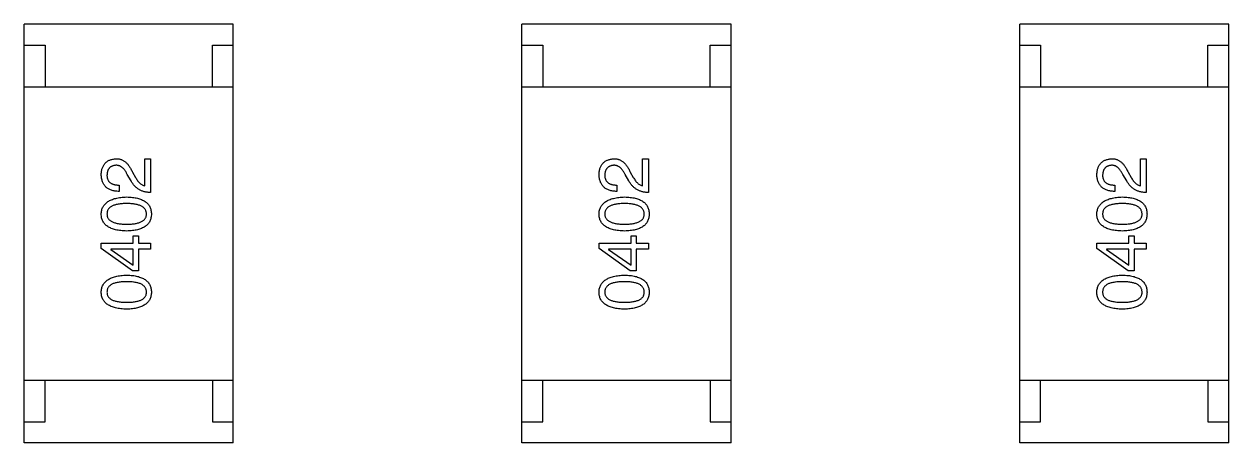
# Model space of a CAD drawing. Header units: millimetres. Extents: x 573 to 698, y 194 to 280.
# Drawn here: x 636.511 to 639.391, y 249.956 to 250.956 of the extents above; entities that cross this region are included whole.
import ezdxf

# ---------------------------------------------------------------- set-up
doc = ezdxf.new("R2010")
doc.units = ezdxf.units.MM
doc.header["$LTSCALE"] = 30.734
doc.layers.get('0').update_dxf_attribs({"linetype": 'CONTINUOUS'})

msp = doc.modelspace()

# ---------------------------------------------------------------- linework, layer by layer
at = {"color": 7, "linetype": 'Continuous'}
for p, q in [((636.5109, 249.9558), (636.5109, 250.9558)), ((637.0109, 250.9558), (636.5109, 250.9558)), ((637.0109, 249.9558), (637.0109, 250.9558)), ((637.7008, 249.9558), (637.7008, 250.9558)), ((638.2008, 250.9558), (637.7008, 250.9558)), ((638.2008, 249.9558), (638.2008, 250.9558)), ((638.8907, 249.9558), (638.8907, 250.9558)), ((639.3907, 250.9558), (638.8907, 250.9558)), ((639.3907, 249.9558), (639.3907, 250.9558)), ((636.5109, 250.9058), (636.5609, 250.9058)), ((636.5609, 250.9058), (636.5609, 250.8058)), ((636.9609, 250.8058), (636.9609, 250.9058)), ((636.9609, 250.9058), (637.0109, 250.9058)), ((637.7008, 250.9058), (637.7508, 250.9058)), ((637.7508, 250.9058), (637.7508, 250.8058)), ((638.1508, 250.8058), (638.1508, 250.9058)), ((638.1508, 250.9058), (638.2008, 250.9058)), ((638.8907, 250.9058), (638.9407, 250.9058)), ((638.9407, 250.9058), (638.9407, 250.8058)), ((639.3407, 250.8058), (639.3407, 250.9058)), ((639.3407, 250.9058), (639.3907, 250.9058)), ((636.5109, 250.8058), (637.0109, 250.8058)), ((637.7008, 250.8058), (638.2008, 250.8058)), ((638.8907, 250.8058), (639.3907, 250.8058)), ((636.7995, 250.57), (636.7995, 250.6343)), ((636.7995, 250.6343), (636.8133, 250.6343)), ((636.8133, 250.6343), (636.8133, 250.5536)), ((637.9894, 250.57), (637.9894, 250.6343)), ((637.9894, 250.6343), (638.0032, 250.6343)), ((638.0032, 250.6343), (638.0032, 250.5536)), ((639.1793, 250.57), (639.1793, 250.6343)), ((639.1793, 250.6343), (639.1931, 250.6343)), ((639.1931, 250.6343), (639.1931, 250.5536)), ((636.77, 250.6022), (636.7772, 250.5897)), ((637.9599, 250.6022), (637.9671, 250.5897)), ((639.1498, 250.6022), (639.157, 250.5897)), ((636.7667, 250.5812), (636.7575, 250.5969)), ((637.9566, 250.5812), (637.9475, 250.5969)), ((639.1465, 250.5812), (639.1374, 250.5969)), ((636.7379, 250.5713), (636.7379, 250.5563)), ((637.9278, 250.5713), (637.9278, 250.5563)), ((639.1177, 250.5713), (639.1177, 250.5563)), ((636.6952, 250.4202), (636.6952, 250.4327)), ((636.6952, 250.4327), (636.772, 250.4327)), ((636.772, 250.4327), (636.772, 250.4504)), ((636.772, 250.4504), (636.7844, 250.4504)), ((636.7844, 250.4504), (636.7844, 250.4327)), ((636.7844, 250.4327), (636.8133, 250.4327)), ((636.8133, 250.4327), (636.8133, 250.4183)), ((637.8852, 250.4202), (637.8852, 250.4327)), ((637.8852, 250.4327), (637.9619, 250.4327)), ((637.9619, 250.4327), (637.9619, 250.4504)), ((637.9619, 250.4504), (637.9743, 250.4504)), ((637.9743, 250.4504), (637.9743, 250.4327)), ((637.9743, 250.4327), (638.0032, 250.4327)), ((638.0032, 250.4327), (638.0032, 250.4183)), ((639.0751, 250.4202), (639.0751, 250.4327)), ((639.0751, 250.4327), (639.1518, 250.4327)), ((639.1518, 250.4327), (639.1518, 250.4504)), ((639.1518, 250.4504), (639.1642, 250.4504)), ((639.1642, 250.4504), (639.1642, 250.4327)), ((639.1642, 250.4327), (639.1931, 250.4327)), ((639.1931, 250.4327), (639.1931, 250.4183)), ((636.77, 250.3665), (636.6952, 250.4202)), ((636.7182, 250.4183), (636.7182, 250.4176)), ((636.772, 250.4183), (636.7182, 250.4183)), ((636.7182, 250.4176), (636.772, 250.3802)), ((636.772, 250.3802), (636.772, 250.4183)), ((636.7844, 250.4183), (636.7844, 250.3665)), ((636.8133, 250.4183), (636.7844, 250.4183)), ((637.9599, 250.3665), (637.8852, 250.4202)), ((637.9081, 250.4183), (637.9081, 250.4176)), ((637.9619, 250.4183), (637.9081, 250.4183)), ((637.9081, 250.4176), (637.9619, 250.3802)), ((637.9619, 250.3802), (637.9619, 250.4183)), ((637.9743, 250.4183), (637.9743, 250.3665)), ((638.0032, 250.4183), (637.9743, 250.4183)), ((639.1498, 250.3665), (639.0751, 250.4202)), ((639.098, 250.4183), (639.098, 250.4176)), ((639.1518, 250.4183), (639.098, 250.4183)), ((639.098, 250.4176), (639.1518, 250.3802)), ((639.1518, 250.3802), (639.1518, 250.4183)), ((639.1642, 250.4183), (639.1642, 250.3665)), ((639.1931, 250.4183), (639.1642, 250.4183)), ((636.7844, 250.3665), (636.77, 250.3665)), ((637.9743, 250.3665), (637.9599, 250.3665)), ((639.1642, 250.3665), (639.1498, 250.3665)), ((636.5109, 250.1058), (637.0109, 250.1058)), ((636.5609, 250.0058), (636.5609, 250.1058)), ((636.9609, 250.1058), (636.9609, 250.0058)), ((637.7008, 250.1058), (638.2008, 250.1058)), ((637.7508, 250.0058), (637.7508, 250.1058)), ((638.1508, 250.1058), (638.1508, 250.0058)), ((638.8907, 250.1058), (639.3907, 250.1058)), ((638.9407, 250.0058), (638.9407, 250.1058)), ((639.3407, 250.1058), (639.3407, 250.0058)), ((636.5109, 250.0058), (636.5609, 250.0058)), ((636.9609, 250.0058), (637.0109, 250.0058)), ((637.7008, 250.0058), (637.7508, 250.0058)), ((638.1508, 250.0058), (638.2008, 250.0058)), ((638.8907, 250.0058), (638.9407, 250.0058)), ((639.3407, 250.0058), (639.3907, 250.0058)), ((637.0109, 249.9558), (636.5109, 249.9558)), ((638.2008, 249.9558), (637.7008, 249.9558)), ((639.3907, 249.9558), (638.8907, 249.9558))]:
    msp.add_line(p, q, dxfattribs=at)
for points, knots in [([(636.6952, 250.5969), (636.6953, 250.5983), (636.6955, 250.6011), (636.6961, 250.6052), (636.697, 250.609), (636.6981, 250.6125), (636.6995, 250.6158), (636.7011, 250.6188), (636.7029, 250.6215), (636.705, 250.624), (636.7074, 250.6262), (636.71, 250.6282), (636.7128, 250.6299), (636.7159, 250.6313), (636.7193, 250.6324), (636.7228, 250.6333), (636.7267, 250.634), (636.7293, 250.6342), (636.7307, 250.6343)], [0, 0, 0, 0, 0.074847, 0.14558, 0.212628, 0.276599, 0.337792, 0.396608, 0.453638, 0.509854, 0.565589, 0.621545, 0.678777, 0.737222, 0.798388, 0.862259, 0.929312, 1, 1, 1, 1]), ([(636.7307, 250.6343), (636.7317, 250.6343), (636.7336, 250.6344), (636.7366, 250.6341), (636.7394, 250.6336), (636.7422, 250.6328), (636.7449, 250.6317), (636.7476, 250.6304), (636.7502, 250.6288), (636.7527, 250.6269), (636.7551, 250.6248), (636.7575, 250.6224), (636.7597, 250.6196), (636.762, 250.6167), (636.7641, 250.6134), (636.7661, 250.6099), (636.7682, 250.6062), (636.7694, 250.6035), (636.77, 250.6022)], [0, 0, 0, 0, 0.055083, 0.109453, 0.162685, 0.21614, 0.26961, 0.324284, 0.380202, 0.437433, 0.497084, 0.559152, 0.624288, 0.692446, 0.763862, 0.838743, 0.917269, 1, 1, 1, 1]), ([(637.8852, 250.5969), (637.8853, 250.5983), (637.8855, 250.6011), (637.8861, 250.6052), (637.8869, 250.609), (637.888, 250.6125), (637.8894, 250.6158), (637.891, 250.6188), (637.8929, 250.6215), (637.8949, 250.624), (637.8973, 250.6262), (637.8999, 250.6282), (637.9027, 250.6299), (637.9058, 250.6313), (637.9092, 250.6324), (637.9127, 250.6333), (637.9166, 250.634), (637.9192, 250.6342), (637.9206, 250.6343)], [0, 0, 0, 0, 0.074847, 0.14558, 0.212628, 0.276599, 0.337792, 0.396608, 0.453638, 0.509854, 0.565589, 0.621545, 0.678777, 0.737222, 0.798388, 0.862259, 0.929312, 1, 1, 1, 1]), ([(637.9206, 250.6343), (637.9216, 250.6343), (637.9235, 250.6344), (637.9265, 250.6341), (637.9293, 250.6336), (637.9321, 250.6328), (637.9349, 250.6317), (637.9375, 250.6304), (637.9401, 250.6288), (637.9426, 250.6269), (637.945, 250.6248), (637.9474, 250.6224), (637.9497, 250.6196), (637.9519, 250.6167), (637.954, 250.6134), (637.9561, 250.6099), (637.9581, 250.6062), (637.9593, 250.6035), (637.9599, 250.6022)], [0, 0, 0, 0, 0.055083, 0.109453, 0.162685, 0.21614, 0.26961, 0.324284, 0.380202, 0.437433, 0.497084, 0.559152, 0.624288, 0.692446, 0.763862, 0.838743, 0.917269, 1, 1, 1, 1]), ([(639.0751, 250.5969), (639.0752, 250.5983), (639.0754, 250.6011), (639.076, 250.6052), (639.0769, 250.609), (639.0779, 250.6125), (639.0793, 250.6158), (639.0809, 250.6188), (639.0828, 250.6215), (639.0849, 250.624), (639.0872, 250.6262), (639.0898, 250.6282), (639.0926, 250.6299), (639.0957, 250.6313), (639.0991, 250.6324), (639.1027, 250.6333), (639.1065, 250.634), (639.1091, 250.6342), (639.1105, 250.6343)], [0, 0, 0, 0, 0.074847, 0.14558, 0.212628, 0.276599, 0.337792, 0.396608, 0.453638, 0.509854, 0.565589, 0.621545, 0.678777, 0.737222, 0.798388, 0.862259, 0.929312, 1, 1, 1, 1]), ([(639.1105, 250.6343), (639.1115, 250.6343), (639.1135, 250.6344), (639.1164, 250.6341), (639.1193, 250.6336), (639.1221, 250.6328), (639.1248, 250.6317), (639.1274, 250.6304), (639.13, 250.6288), (639.1325, 250.6269), (639.1349, 250.6248), (639.1373, 250.6224), (639.1396, 250.6196), (639.1418, 250.6167), (639.1439, 250.6134), (639.146, 250.6099), (639.148, 250.6062), (639.1492, 250.6035), (639.1498, 250.6022)], [0, 0, 0, 0, 0.055083, 0.109453, 0.162685, 0.21614, 0.26961, 0.324284, 0.380202, 0.437433, 0.497084, 0.559152, 0.624288, 0.692446, 0.763862, 0.838743, 0.917269, 1, 1, 1, 1]), ([(636.73, 250.6186), (636.7292, 250.6185), (636.7276, 250.6183), (636.7253, 250.6179), (636.7231, 250.6173), (636.7211, 250.6166), (636.7192, 250.6157), (636.7175, 250.6147), (636.716, 250.6134), (636.7145, 250.612), (636.7133, 250.6104), (636.7122, 250.6087), (636.7113, 250.6068), (636.7105, 250.6048), (636.7099, 250.6025), (636.7094, 250.6002), (636.7092, 250.5976), (636.7091, 250.5958), (636.709, 250.5949)], [0, 0, 0, 0, 0.069456, 0.136175, 0.198596, 0.258993, 0.316838, 0.37342, 0.428889, 0.48454, 0.540119, 0.597644, 0.65702, 0.718534, 0.783117, 0.851564, 0.923888, 1, 1, 1, 1]), ([(636.7575, 250.5969), (636.7571, 250.5978), (636.7561, 250.5997), (636.7546, 250.6022), (636.753, 250.6046), (636.7514, 250.6069), (636.7498, 250.6089), (636.7482, 250.6107), (636.7465, 250.6124), (636.7448, 250.6138), (636.7431, 250.6151), (636.7413, 250.6161), (636.7395, 250.617), (636.7376, 250.6177), (636.7358, 250.6182), (636.7339, 250.6185), (636.7319, 250.6187), (636.7306, 250.6186), (636.73, 250.6186)], [0, 0, 0, 0, 0.084365, 0.165386, 0.24176, 0.314729, 0.38433, 0.449952, 0.513164, 0.5734, 0.630824, 0.68644, 0.740136, 0.792605, 0.844515, 0.896112, 0.947763, 1, 1, 1, 1]), ([(637.9199, 250.6186), (637.9191, 250.6185), (637.9175, 250.6183), (637.9152, 250.6179), (637.913, 250.6173), (637.911, 250.6166), (637.9091, 250.6157), (637.9074, 250.6147), (637.9059, 250.6134), (637.9045, 250.612), (637.9032, 250.6104), (637.9021, 250.6087), (637.9012, 250.6068), (637.9004, 250.6048), (637.8998, 250.6025), (637.8993, 250.6002), (637.8991, 250.5976), (637.899, 250.5958), (637.8989, 250.5949)], [0, 0, 0, 0, 0.069456, 0.136175, 0.198596, 0.258993, 0.316838, 0.37342, 0.428889, 0.48454, 0.540119, 0.597644, 0.65702, 0.718534, 0.783117, 0.851564, 0.923888, 1, 1, 1, 1]), ([(637.9475, 250.5969), (637.947, 250.5978), (637.946, 250.5997), (637.9445, 250.6022), (637.9429, 250.6046), (637.9414, 250.6069), (637.9397, 250.6089), (637.9381, 250.6107), (637.9364, 250.6124), (637.9347, 250.6138), (637.933, 250.6151), (637.9312, 250.6161), (637.9294, 250.617), (637.9276, 250.6177), (637.9257, 250.6182), (637.9238, 250.6185), (637.9218, 250.6187), (637.9206, 250.6186), (637.9199, 250.6186)], [0, 0, 0, 0, 0.084365, 0.165386, 0.24176, 0.314729, 0.38433, 0.449952, 0.513164, 0.5734, 0.630824, 0.68644, 0.740136, 0.792605, 0.844515, 0.896112, 0.947763, 1, 1, 1, 1]), ([(639.1098, 250.6186), (639.109, 250.6185), (639.1074, 250.6183), (639.1051, 250.6179), (639.1029, 250.6173), (639.1009, 250.6166), (639.099, 250.6157), (639.0973, 250.6147), (639.0958, 250.6134), (639.0944, 250.612), (639.0932, 250.6104), (639.092, 250.6087), (639.0911, 250.6068), (639.0903, 250.6048), (639.0898, 250.6025), (639.0892, 250.6002), (639.089, 250.5976), (639.0889, 250.5958), (639.0888, 250.5949)], [0, 0, 0, 0, 0.069456, 0.136175, 0.198596, 0.258993, 0.316838, 0.37342, 0.428889, 0.48454, 0.540119, 0.597644, 0.65702, 0.718534, 0.783117, 0.851564, 0.923888, 1, 1, 1, 1]), ([(639.1374, 250.5969), (639.1369, 250.5978), (639.1359, 250.5997), (639.1344, 250.6022), (639.1328, 250.6046), (639.1313, 250.6069), (639.1296, 250.6089), (639.128, 250.6107), (639.1263, 250.6124), (639.1246, 250.6138), (639.1229, 250.6151), (639.1211, 250.6161), (639.1193, 250.617), (639.1175, 250.6177), (639.1156, 250.6182), (639.1137, 250.6185), (639.1118, 250.6187), (639.1105, 250.6186), (639.1098, 250.6186)], [0, 0, 0, 0, 0.084365, 0.165386, 0.24176, 0.314729, 0.38433, 0.449952, 0.513164, 0.5734, 0.630824, 0.68644, 0.740136, 0.792605, 0.844515, 0.896112, 0.947763, 1, 1, 1, 1]), ([(636.7379, 250.5563), (636.7362, 250.5563), (636.733, 250.5564), (636.7282, 250.557), (636.7238, 250.5578), (636.7198, 250.559), (636.716, 250.5604), (636.7125, 250.5622), (636.7094, 250.5643), (636.7065, 250.5667), (636.704, 250.5694), (636.7018, 250.5724), (636.6999, 250.5758), (636.6983, 250.5794), (636.6971, 250.5833), (636.6961, 250.5876), (636.6955, 250.5922), (636.6953, 250.5953), (636.6952, 250.5969)], [0, 0, 0, 0, 0.074935, 0.145873, 0.212498, 0.27598, 0.33603, 0.394042, 0.450372, 0.505546, 0.560812, 0.616481, 0.673265, 0.732328, 0.7938, 0.858943, 0.92718, 1, 1, 1, 1]), ([(636.709, 250.5949), (636.709, 250.594), (636.7091, 250.5922), (636.7094, 250.5896), (636.71, 250.5871), (636.7108, 250.5849), (636.7118, 250.5828), (636.713, 250.5808), (636.7145, 250.5791), (636.7162, 250.5775), (636.7181, 250.5761), (636.7203, 250.5749), (636.7227, 250.5739), (636.7253, 250.573), (636.7281, 250.5723), (636.7312, 250.5718), (636.7344, 250.5715), (636.7367, 250.5714), (636.7379, 250.5713)], [0, 0, 0, 0, 0.065945, 0.127767, 0.186553, 0.242898, 0.297728, 0.351599, 0.404854, 0.459191, 0.515338, 0.573322, 0.634405, 0.698538, 0.767039, 0.84022, 0.917406, 1, 1, 1, 1]), ([(636.8133, 250.5536), (636.812, 250.5537), (636.8094, 250.5538), (636.8056, 250.5542), (636.8019, 250.5548), (636.7983, 250.5556), (636.7949, 250.5565), (636.7917, 250.5578), (636.7885, 250.5592), (636.7856, 250.5608), (636.7827, 250.5626), (636.78, 250.5647), (636.7774, 250.5669), (636.775, 250.5694), (636.7727, 250.572), (636.7706, 250.5749), (636.7685, 250.5779), (636.7673, 250.5801), (636.7667, 250.5812)], [0, 0, 0, 0, 0.069512, 0.136307, 0.201431, 0.265186, 0.327322, 0.388242, 0.448098, 0.507757, 0.566952, 0.626243, 0.686026, 0.745963, 0.807549, 0.869906, 0.934172, 1, 1, 1, 1]), ([(636.7772, 250.5897), (636.778, 250.5883), (636.7796, 250.5856), (636.7822, 250.5819), (636.7848, 250.5787), (636.7876, 250.5759), (636.7904, 250.5737), (636.7934, 250.572), (636.7964, 250.5707), (636.7985, 250.5702), (636.7995, 250.57)], [0, 0, 0, 0, 0.158292, 0.304606, 0.440272, 0.565336, 0.681745, 0.791834, 0.896966, 1, 1, 1, 1]), ([(637.9278, 250.5563), (637.9261, 250.5563), (637.9229, 250.5564), (637.9182, 250.557), (637.9137, 250.5578), (637.9097, 250.559), (637.9059, 250.5604), (637.9024, 250.5622), (637.8993, 250.5643), (637.8964, 250.5667), (637.8939, 250.5694), (637.8917, 250.5724), (637.8898, 250.5758), (637.8882, 250.5794), (637.887, 250.5833), (637.886, 250.5876), (637.8854, 250.5922), (637.8852, 250.5953), (637.8852, 250.5969)], [0, 0, 0, 0, 0.074935, 0.145873, 0.212498, 0.27598, 0.33603, 0.394042, 0.450372, 0.505546, 0.560812, 0.616481, 0.673265, 0.732328, 0.7938, 0.858943, 0.92718, 1, 1, 1, 1]), ([(637.8989, 250.5949), (637.899, 250.594), (637.899, 250.5922), (637.8993, 250.5896), (637.8999, 250.5871), (637.9007, 250.5849), (637.9017, 250.5828), (637.9029, 250.5808), (637.9044, 250.5791), (637.9061, 250.5775), (637.9081, 250.5761), (637.9102, 250.5749), (637.9126, 250.5739), (637.9152, 250.573), (637.918, 250.5723), (637.9211, 250.5718), (637.9244, 250.5715), (637.9266, 250.5714), (637.9278, 250.5713)], [0, 0, 0, 0, 0.065945, 0.127767, 0.186553, 0.242898, 0.297728, 0.351599, 0.404854, 0.459191, 0.515338, 0.573322, 0.634405, 0.698538, 0.767039, 0.84022, 0.917406, 1, 1, 1, 1]), ([(638.0032, 250.5536), (638.0019, 250.5537), (637.9993, 250.5538), (637.9955, 250.5542), (637.9918, 250.5548), (637.9883, 250.5556), (637.9848, 250.5565), (637.9816, 250.5578), (637.9784, 250.5592), (637.9755, 250.5608), (637.9726, 250.5626), (637.9699, 250.5647), (637.9673, 250.5669), (637.9649, 250.5694), (637.9626, 250.572), (637.9605, 250.5749), (637.9584, 250.5779), (637.9572, 250.5801), (637.9566, 250.5812)], [0, 0, 0, 0, 0.069512, 0.136307, 0.201431, 0.265186, 0.327322, 0.388242, 0.448098, 0.507757, 0.566952, 0.626243, 0.686026, 0.745963, 0.807549, 0.869906, 0.934172, 1, 1, 1, 1]), ([(637.9671, 250.5897), (637.9679, 250.5883), (637.9695, 250.5856), (637.9721, 250.5819), (637.9747, 250.5787), (637.9775, 250.5759), (637.9803, 250.5737), (637.9833, 250.572), (637.9863, 250.5707), (637.9884, 250.5702), (637.9894, 250.57)], [0, 0, 0, 0, 0.158292, 0.304606, 0.440272, 0.565336, 0.681745, 0.791834, 0.896966, 1, 1, 1, 1]), ([(639.1177, 250.5563), (639.116, 250.5563), (639.1128, 250.5564), (639.1081, 250.557), (639.1037, 250.5578), (639.0996, 250.559), (639.0958, 250.5604), (639.0923, 250.5622), (639.0892, 250.5643), (639.0863, 250.5667), (639.0838, 250.5694), (639.0816, 250.5724), (639.0797, 250.5758), (639.0781, 250.5794), (639.0769, 250.5833), (639.0759, 250.5876), (639.0753, 250.5922), (639.0751, 250.5953), (639.0751, 250.5969)], [0, 0, 0, 0, 0.074935, 0.145873, 0.212498, 0.27598, 0.33603, 0.394042, 0.450372, 0.505546, 0.560812, 0.616481, 0.673265, 0.732328, 0.7938, 0.858943, 0.92718, 1, 1, 1, 1]), ([(639.0888, 250.5949), (639.0889, 250.594), (639.0889, 250.5922), (639.0893, 250.5896), (639.0898, 250.5871), (639.0906, 250.5849), (639.0916, 250.5828), (639.0928, 250.5808), (639.0943, 250.5791), (639.096, 250.5775), (639.098, 250.5761), (639.1001, 250.5749), (639.1025, 250.5739), (639.1051, 250.573), (639.1079, 250.5723), (639.111, 250.5718), (639.1143, 250.5715), (639.1165, 250.5714), (639.1177, 250.5713)], [0, 0, 0, 0, 0.065945, 0.127767, 0.186553, 0.242898, 0.297728, 0.351599, 0.404854, 0.459191, 0.515338, 0.573322, 0.634405, 0.698538, 0.767039, 0.84022, 0.917406, 1, 1, 1, 1]), ([(639.1931, 250.5536), (639.1918, 250.5537), (639.1892, 250.5538), (639.1854, 250.5542), (639.1817, 250.5548), (639.1782, 250.5556), (639.1747, 250.5565), (639.1715, 250.5578), (639.1684, 250.5592), (639.1654, 250.5608), (639.1625, 250.5626), (639.1598, 250.5647), (639.1572, 250.5669), (639.1548, 250.5694), (639.1525, 250.572), (639.1504, 250.5749), (639.1484, 250.5779), (639.1472, 250.5801), (639.1465, 250.5812)], [0, 0, 0, 0, 0.069512, 0.136307, 0.201431, 0.265186, 0.327322, 0.388242, 0.448098, 0.507757, 0.566952, 0.626243, 0.686026, 0.745963, 0.807549, 0.869906, 0.934172, 1, 1, 1, 1]), ([(639.157, 250.5897), (639.1578, 250.5883), (639.1594, 250.5856), (639.162, 250.5819), (639.1647, 250.5787), (639.1674, 250.5759), (639.1702, 250.5737), (639.1732, 250.572), (639.1762, 250.5707), (639.1783, 250.5702), (639.1793, 250.57)], [0, 0, 0, 0, 0.158292, 0.304606, 0.440272, 0.565336, 0.681745, 0.791834, 0.896966, 1, 1, 1, 1]), ([(636.6952, 250.5023), (636.6953, 250.5039), (636.6955, 250.507), (636.6964, 250.5114), (636.6977, 250.5156), (636.6995, 250.5194), (636.7017, 250.523), (636.7044, 250.5263), (636.7076, 250.5293), (636.7112, 250.532), (636.7152, 250.5344), (636.7197, 250.5365), (636.7247, 250.5383), (636.7301, 250.5398), (636.736, 250.541), (636.7423, 250.542), (636.7491, 250.5427), (636.7538, 250.5429), (636.7562, 250.543)], [0, 0, 0, 0, 0.057415, 0.112361, 0.16496, 0.216437, 0.267441, 0.318839, 0.371478, 0.426325, 0.483626, 0.544235, 0.608673, 0.677374, 0.750405, 0.828394, 0.911525, 1, 1, 1, 1]), ([(636.7562, 250.5273), (636.7543, 250.5272), (636.7506, 250.5272), (636.7453, 250.5269), (636.7403, 250.5264), (636.7357, 250.5258), (636.7314, 250.5249), (636.7275, 250.5238), (636.724, 250.5226), (636.7209, 250.5211), (636.7181, 250.5194), (636.7156, 250.5176), (636.7136, 250.5155), (636.7119, 250.5133), (636.7106, 250.5108), (636.7097, 250.5082), (636.7091, 250.5053), (636.7091, 250.5033), (636.709, 250.5023)], [0, 0, 0, 0, 0.095719, 0.185854, 0.269738, 0.347952, 0.420315, 0.487894, 0.550245, 0.608186, 0.662454, 0.713283, 0.761375, 0.808209, 0.854301, 0.901312, 0.949396, 1, 1, 1, 1]), ([(636.7562, 250.543), (636.7586, 250.5429), (636.7632, 250.5428), (636.7698, 250.5421), (636.776, 250.5413), (636.7817, 250.54), (636.787, 250.5386), (636.7918, 250.5368), (636.7962, 250.5347), (636.8002, 250.5323), (636.8037, 250.5296), (636.8067, 250.5266), (636.8093, 250.5233), (636.8114, 250.5197), (636.8131, 250.5157), (636.8143, 250.5115), (636.815, 250.507), (636.8152, 250.5039), (636.8152, 250.5023)], [0, 0, 0, 0, 0.08769, 0.170218, 0.24749, 0.319818, 0.387758, 0.451391, 0.511445, 0.568185, 0.622681, 0.67526, 0.726746, 0.778428, 0.830764, 0.884397, 0.940866, 1, 1, 1, 1]), ([(636.8034, 250.5023), (636.8034, 250.5033), (636.8033, 250.5053), (636.8026, 250.5082), (636.8016, 250.5108), (636.8003, 250.5133), (636.7986, 250.5156), (636.7965, 250.5176), (636.7941, 250.5195), (636.7913, 250.5211), (636.7881, 250.5226), (636.7846, 250.5238), (636.7808, 250.5249), (636.7765, 250.5258), (636.772, 250.5264), (636.767, 250.5269), (636.7618, 250.5272), (636.7581, 250.5272), (636.7562, 250.5273)], [0, 0, 0, 0, 0.050879, 0.099377, 0.146973, 0.193618, 0.240619, 0.289461, 0.34047, 0.395283, 0.453059, 0.515633, 0.582666, 0.655287, 0.732971, 0.815933, 0.905166, 1, 1, 1, 1]), ([(637.8852, 250.5023), (637.8853, 250.5039), (637.8854, 250.507), (637.8863, 250.5114), (637.8876, 250.5156), (637.8894, 250.5194), (637.8916, 250.523), (637.8943, 250.5263), (637.8975, 250.5293), (637.9011, 250.532), (637.9051, 250.5344), (637.9097, 250.5365), (637.9146, 250.5383), (637.9201, 250.5398), (637.9259, 250.541), (637.9323, 250.542), (637.939, 250.5427), (637.9437, 250.5429), (637.9461, 250.543)], [0, 0, 0, 0, 0.057415, 0.112361, 0.16496, 0.216437, 0.267441, 0.318839, 0.371478, 0.426325, 0.483626, 0.544235, 0.608673, 0.677374, 0.750405, 0.828394, 0.911525, 1, 1, 1, 1]), ([(637.9461, 250.5273), (637.9442, 250.5272), (637.9405, 250.5272), (637.9352, 250.5269), (637.9302, 250.5264), (637.9256, 250.5258), (637.9213, 250.5249), (637.9174, 250.5238), (637.9139, 250.5226), (637.9108, 250.5211), (637.908, 250.5194), (637.9056, 250.5176), (637.9035, 250.5155), (637.9018, 250.5133), (637.9005, 250.5108), (637.8996, 250.5082), (637.899, 250.5053), (637.899, 250.5033), (637.8989, 250.5023)], [0, 0, 0, 0, 0.095719, 0.185854, 0.269738, 0.347952, 0.420315, 0.487894, 0.550245, 0.608186, 0.662454, 0.713283, 0.761375, 0.808209, 0.854301, 0.901312, 0.949396, 1, 1, 1, 1]), ([(637.9461, 250.543), (637.9485, 250.5429), (637.9531, 250.5428), (637.9597, 250.5421), (637.9659, 250.5413), (637.9716, 250.54), (637.9769, 250.5386), (637.9817, 250.5368), (637.9861, 250.5347), (637.9901, 250.5323), (637.9936, 250.5296), (637.9966, 250.5266), (637.9992, 250.5233), (638.0013, 250.5197), (638.003, 250.5157), (638.0042, 250.5115), (638.0049, 250.507), (638.0051, 250.5039), (638.0052, 250.5023)], [0, 0, 0, 0, 0.08769, 0.170218, 0.24749, 0.319818, 0.387758, 0.451391, 0.511445, 0.568185, 0.622681, 0.67526, 0.726746, 0.778428, 0.830764, 0.884397, 0.940866, 1, 1, 1, 1]), ([(637.9934, 250.5023), (637.9933, 250.5033), (637.9932, 250.5053), (637.9926, 250.5082), (637.9916, 250.5108), (637.9902, 250.5133), (637.9885, 250.5156), (637.9864, 250.5176), (637.984, 250.5195), (637.9812, 250.5211), (637.978, 250.5226), (637.9745, 250.5238), (637.9707, 250.5249), (637.9664, 250.5258), (637.9619, 250.5264), (637.9569, 250.5269), (637.9517, 250.5272), (637.948, 250.5272), (637.9461, 250.5273)], [0, 0, 0, 0, 0.050879, 0.099377, 0.146973, 0.193618, 0.240619, 0.289461, 0.34047, 0.395283, 0.453059, 0.515633, 0.582666, 0.655287, 0.732971, 0.815933, 0.905166, 1, 1, 1, 1]), ([(639.0751, 250.5023), (639.0752, 250.5039), (639.0753, 250.507), (639.0762, 250.5114), (639.0775, 250.5156), (639.0793, 250.5194), (639.0815, 250.523), (639.0842, 250.5263), (639.0874, 250.5293), (639.091, 250.532), (639.095, 250.5344), (639.0996, 250.5365), (639.1045, 250.5383), (639.11, 250.5398), (639.1158, 250.541), (639.1222, 250.542), (639.129, 250.5427), (639.1336, 250.5429), (639.1361, 250.543)], [0, 0, 0, 0, 0.057415, 0.112361, 0.16496, 0.216437, 0.267441, 0.318839, 0.371478, 0.426325, 0.483626, 0.544235, 0.608673, 0.677374, 0.750405, 0.828394, 0.911525, 1, 1, 1, 1]), ([(639.1361, 250.5273), (639.1341, 250.5272), (639.1305, 250.5272), (639.1251, 250.5269), (639.1201, 250.5264), (639.1155, 250.5258), (639.1112, 250.5249), (639.1074, 250.5238), (639.1038, 250.5226), (639.1007, 250.5211), (639.0979, 250.5194), (639.0955, 250.5176), (639.0934, 250.5155), (639.0917, 250.5133), (639.0904, 250.5108), (639.0895, 250.5082), (639.089, 250.5053), (639.0889, 250.5033), (639.0888, 250.5023)], [0, 0, 0, 0, 0.095719, 0.185854, 0.269738, 0.347952, 0.420315, 0.487894, 0.550245, 0.608186, 0.662454, 0.713283, 0.761375, 0.808209, 0.854301, 0.901312, 0.949396, 1, 1, 1, 1]), ([(639.1361, 250.543), (639.1384, 250.5429), (639.143, 250.5428), (639.1496, 250.5421), (639.1558, 250.5413), (639.1615, 250.54), (639.1668, 250.5386), (639.1716, 250.5368), (639.176, 250.5347), (639.18, 250.5323), (639.1835, 250.5296), (639.1865, 250.5266), (639.1891, 250.5233), (639.1912, 250.5197), (639.1929, 250.5157), (639.1941, 250.5115), (639.1949, 250.507), (639.195, 250.5039), (639.1951, 250.5023)], [0, 0, 0, 0, 0.08769, 0.170218, 0.24749, 0.319818, 0.387758, 0.451391, 0.511445, 0.568185, 0.622681, 0.67526, 0.726746, 0.778428, 0.830764, 0.884397, 0.940866, 1, 1, 1, 1]), ([(639.1833, 250.5023), (639.1832, 250.5033), (639.1831, 250.5053), (639.1825, 250.5082), (639.1815, 250.5108), (639.1801, 250.5133), (639.1784, 250.5156), (639.1763, 250.5176), (639.1739, 250.5195), (639.1711, 250.5211), (639.1679, 250.5226), (639.1644, 250.5238), (639.1606, 250.5249), (639.1564, 250.5258), (639.1518, 250.5264), (639.1469, 250.5269), (639.1416, 250.5272), (639.1379, 250.5272), (639.1361, 250.5273)], [0, 0, 0, 0, 0.050879, 0.099377, 0.146973, 0.193618, 0.240619, 0.289461, 0.34047, 0.395283, 0.453059, 0.515633, 0.582666, 0.655287, 0.732971, 0.815933, 0.905166, 1, 1, 1, 1]), ([(636.7562, 250.4617), (636.7538, 250.4618), (636.7491, 250.4619), (636.7422, 250.4625), (636.7358, 250.4634), (636.7299, 250.4646), (636.7244, 250.4661), (636.7195, 250.4679), (636.7149, 250.47), (636.7108, 250.4724), (636.7072, 250.4751), (636.7041, 250.4781), (636.7014, 250.4814), (636.6992, 250.485), (636.6975, 250.4889), (636.6962, 250.4931), (636.6955, 250.4976), (636.6953, 250.5008), (636.6952, 250.5023)], [0, 0, 0, 0, 0.088823, 0.172287, 0.250296, 0.323438, 0.392244, 0.456221, 0.516635, 0.573871, 0.628, 0.680335, 0.731489, 0.782557, 0.834044, 0.886738, 0.942089, 1, 1, 1, 1]), ([(636.709, 250.5023), (636.7091, 250.5014), (636.7091, 250.4994), (636.7097, 250.4967), (636.7106, 250.4941), (636.7119, 250.4917), (636.7136, 250.4895), (636.7156, 250.4875), (636.7181, 250.4857), (636.7209, 250.4841), (636.724, 250.4826), (636.7275, 250.4814), (636.7314, 250.4804), (636.7357, 250.4795), (636.7403, 250.4789), (636.7453, 250.4784), (636.7506, 250.4781), (636.7543, 250.4781), (636.7562, 250.4781)], [0, 0, 0, 0, 0.049764, 0.097007, 0.143217, 0.188577, 0.235116, 0.282997, 0.333719, 0.387776, 0.445989, 0.508679, 0.576563, 0.649481, 0.728235, 0.812722, 0.903548, 1, 1, 1, 1]), ([(636.7562, 250.4781), (636.7581, 250.4781), (636.7618, 250.4781), (636.7672, 250.4784), (636.7722, 250.4789), (636.7768, 250.4795), (636.781, 250.4804), (636.7849, 250.4814), (636.7884, 250.4826), (636.7916, 250.4841), (636.7944, 250.4857), (636.7968, 250.4875), (636.7989, 250.4895), (636.8005, 250.4917), (636.8019, 250.4941), (636.8028, 250.4967), (636.8033, 250.4994), (636.8034, 250.5014), (636.8034, 250.5023)], [0, 0, 0, 0, 0.096457, 0.187288, 0.27178, 0.350132, 0.423455, 0.491343, 0.554037, 0.612253, 0.666313, 0.717038, 0.764921, 0.811214, 0.856775, 0.902988, 0.950234, 1, 1, 1, 1]), ([(636.8152, 250.5023), (636.8152, 250.5008), (636.815, 250.4976), (636.8143, 250.4931), (636.8131, 250.4889), (636.8114, 250.485), (636.8093, 250.4814), (636.8067, 250.4781), (636.8037, 250.4751), (636.8001, 250.4724), (636.7962, 250.47), (636.7918, 250.4679), (636.787, 250.4661), (636.7817, 250.4646), (636.776, 250.4634), (636.7698, 250.4625), (636.7632, 250.4619), (636.7586, 250.4618), (636.7562, 250.4617)], [0, 0, 0, 0, 0.059135, 0.115606, 0.169241, 0.221578, 0.273261, 0.324749, 0.377329, 0.431642, 0.488541, 0.548597, 0.612232, 0.680174, 0.752504, 0.829777, 0.912307, 1, 1, 1, 1]), ([(637.9461, 250.4617), (637.9437, 250.4618), (637.939, 250.4619), (637.9321, 250.4625), (637.9257, 250.4634), (637.9198, 250.4646), (637.9144, 250.4661), (637.9094, 250.4679), (637.9048, 250.47), (637.9008, 250.4724), (637.8971, 250.4751), (637.894, 250.4781), (637.8913, 250.4814), (637.8891, 250.485), (637.8874, 250.4889), (637.8861, 250.4931), (637.8854, 250.4976), (637.8852, 250.5008), (637.8852, 250.5023)], [0, 0, 0, 0, 0.088823, 0.172287, 0.250296, 0.323438, 0.392244, 0.456221, 0.516635, 0.573871, 0.628, 0.680335, 0.731489, 0.782557, 0.834044, 0.886738, 0.942089, 1, 1, 1, 1]), ([(637.8989, 250.5023), (637.899, 250.5014), (637.899, 250.4994), (637.8996, 250.4967), (637.9005, 250.4941), (637.9018, 250.4917), (637.9035, 250.4895), (637.9056, 250.4875), (637.908, 250.4857), (637.9108, 250.4841), (637.9139, 250.4826), (637.9174, 250.4814), (637.9213, 250.4804), (637.9256, 250.4795), (637.9302, 250.4789), (637.9352, 250.4784), (637.9405, 250.4781), (637.9442, 250.4781), (637.9461, 250.4781)], [0, 0, 0, 0, 0.049764, 0.097007, 0.143217, 0.188577, 0.235116, 0.282997, 0.333719, 0.387776, 0.445989, 0.508679, 0.576563, 0.649481, 0.728235, 0.812722, 0.903548, 1, 1, 1, 1]), ([(637.9461, 250.4781), (637.948, 250.4781), (637.9517, 250.4781), (637.9571, 250.4784), (637.9621, 250.4789), (637.9667, 250.4795), (637.9709, 250.4804), (637.9748, 250.4814), (637.9784, 250.4826), (637.9815, 250.4841), (637.9843, 250.4857), (637.9867, 250.4875), (637.9888, 250.4895), (637.9904, 250.4917), (637.9918, 250.4941), (637.9927, 250.4967), (637.9932, 250.4994), (637.9933, 250.5014), (637.9934, 250.5023)], [0, 0, 0, 0, 0.096457, 0.187288, 0.27178, 0.350132, 0.423455, 0.491343, 0.554037, 0.612253, 0.666313, 0.717038, 0.764921, 0.811214, 0.856775, 0.902988, 0.950234, 1, 1, 1, 1]), ([(638.0052, 250.5023), (638.0051, 250.5008), (638.0049, 250.4976), (638.0042, 250.4931), (638.003, 250.4889), (638.0013, 250.485), (637.9992, 250.4814), (637.9966, 250.4781), (637.9936, 250.4751), (637.9901, 250.4724), (637.9861, 250.47), (637.9817, 250.4679), (637.9769, 250.4661), (637.9716, 250.4646), (637.9659, 250.4634), (637.9597, 250.4625), (637.9531, 250.4619), (637.9485, 250.4618), (637.9461, 250.4617)], [0, 0, 0, 0, 0.059135, 0.115606, 0.169241, 0.221578, 0.273261, 0.324749, 0.377329, 0.431642, 0.488541, 0.548597, 0.612232, 0.680174, 0.752504, 0.829777, 0.912307, 1, 1, 1, 1]), ([(639.1361, 250.4617), (639.1336, 250.4618), (639.1289, 250.4619), (639.122, 250.4625), (639.1156, 250.4634), (639.1097, 250.4646), (639.1043, 250.4661), (639.0993, 250.4679), (639.0947, 250.47), (639.0907, 250.4724), (639.087, 250.4751), (639.0839, 250.4781), (639.0812, 250.4814), (639.079, 250.485), (639.0773, 250.4889), (639.0761, 250.4931), (639.0753, 250.4976), (639.0751, 250.5008), (639.0751, 250.5023)], [0, 0, 0, 0, 0.088823, 0.172287, 0.250296, 0.323438, 0.392244, 0.456221, 0.516635, 0.573871, 0.628, 0.680335, 0.731489, 0.782557, 0.834044, 0.886738, 0.942089, 1, 1, 1, 1]), ([(639.0888, 250.5023), (639.0889, 250.5014), (639.089, 250.4994), (639.0895, 250.4967), (639.0904, 250.4941), (639.0917, 250.4917), (639.0934, 250.4895), (639.0955, 250.4875), (639.0979, 250.4857), (639.1007, 250.4841), (639.1038, 250.4826), (639.1074, 250.4814), (639.1112, 250.4804), (639.1155, 250.4795), (639.1201, 250.4789), (639.1251, 250.4784), (639.1305, 250.4781), (639.1341, 250.4781), (639.1361, 250.4781)], [0, 0, 0, 0, 0.049764, 0.097007, 0.143217, 0.188577, 0.235116, 0.282997, 0.333719, 0.387776, 0.445989, 0.508679, 0.576563, 0.649481, 0.728235, 0.812722, 0.903548, 1, 1, 1, 1]), ([(639.1361, 250.4781), (639.138, 250.4781), (639.1416, 250.4781), (639.147, 250.4784), (639.152, 250.4789), (639.1566, 250.4795), (639.1608, 250.4804), (639.1648, 250.4814), (639.1683, 250.4826), (639.1714, 250.4841), (639.1742, 250.4857), (639.1766, 250.4875), (639.1787, 250.4895), (639.1803, 250.4917), (639.1817, 250.4941), (639.1826, 250.4967), (639.1831, 250.4994), (639.1832, 250.5014), (639.1833, 250.5023)], [0, 0, 0, 0, 0.096457, 0.187288, 0.27178, 0.350132, 0.423455, 0.491343, 0.554037, 0.612253, 0.666313, 0.717038, 0.764921, 0.811214, 0.856775, 0.902988, 0.950234, 1, 1, 1, 1]), ([(639.1951, 250.5023), (639.195, 250.5008), (639.1949, 250.4976), (639.1941, 250.4931), (639.1929, 250.4889), (639.1912, 250.485), (639.1891, 250.4814), (639.1865, 250.4781), (639.1835, 250.4751), (639.18, 250.4724), (639.176, 250.47), (639.1716, 250.4679), (639.1668, 250.4661), (639.1615, 250.4646), (639.1558, 250.4634), (639.1496, 250.4625), (639.143, 250.4619), (639.1384, 250.4618), (639.1361, 250.4617)], [0, 0, 0, 0, 0.059135, 0.115606, 0.169241, 0.221578, 0.273261, 0.324749, 0.377329, 0.431642, 0.488541, 0.548597, 0.612232, 0.680174, 0.752504, 0.829777, 0.912307, 1, 1, 1, 1]), ([(636.6952, 250.3158), (636.6953, 250.3174), (636.6955, 250.3205), (636.6964, 250.3249), (636.6977, 250.329), (636.6995, 250.3329), (636.7017, 250.3365), (636.7044, 250.3398), (636.7076, 250.3427), (636.7112, 250.3454), (636.7152, 250.3478), (636.7197, 250.35), (636.7247, 250.3518), (636.7301, 250.3533), (636.736, 250.3545), (636.7423, 250.3555), (636.7491, 250.3562), (636.7538, 250.3564), (636.7562, 250.3565)], [0, 0, 0, 0, 0.057415, 0.112361, 0.16496, 0.216437, 0.267441, 0.318839, 0.371478, 0.426325, 0.483626, 0.544235, 0.608673, 0.677374, 0.750405, 0.828394, 0.911525, 1, 1, 1, 1]), ([(636.7562, 250.3565), (636.7586, 250.3564), (636.7632, 250.3562), (636.7698, 250.3556), (636.776, 250.3547), (636.7817, 250.3535), (636.787, 250.352), (636.7918, 250.3502), (636.7962, 250.3482), (636.8002, 250.3458), (636.8037, 250.3431), (636.8067, 250.3401), (636.8093, 250.3368), (636.8114, 250.3331), (636.8131, 250.3292), (636.8143, 250.325), (636.815, 250.3205), (636.8152, 250.3174), (636.8152, 250.3158)], [0, 0, 0, 0, 0.08769, 0.170218, 0.24749, 0.319818, 0.387758, 0.451391, 0.511445, 0.568185, 0.622681, 0.67526, 0.726746, 0.778428, 0.830764, 0.884397, 0.940866, 1, 1, 1, 1]), ([(637.8852, 250.3158), (637.8853, 250.3174), (637.8854, 250.3205), (637.8863, 250.3249), (637.8876, 250.329), (637.8894, 250.3329), (637.8916, 250.3365), (637.8943, 250.3398), (637.8975, 250.3427), (637.9011, 250.3454), (637.9051, 250.3478), (637.9097, 250.35), (637.9146, 250.3518), (637.9201, 250.3533), (637.9259, 250.3545), (637.9323, 250.3555), (637.939, 250.3562), (637.9437, 250.3564), (637.9461, 250.3565)], [0, 0, 0, 0, 0.057415, 0.112361, 0.16496, 0.216437, 0.267441, 0.318839, 0.371478, 0.426325, 0.483626, 0.544235, 0.608673, 0.677374, 0.750405, 0.828394, 0.911525, 1, 1, 1, 1]), ([(637.9461, 250.3565), (637.9485, 250.3564), (637.9531, 250.3562), (637.9597, 250.3556), (637.9659, 250.3547), (637.9716, 250.3535), (637.9769, 250.352), (637.9817, 250.3502), (637.9861, 250.3482), (637.9901, 250.3458), (637.9936, 250.3431), (637.9966, 250.3401), (637.9992, 250.3368), (638.0013, 250.3331), (638.003, 250.3292), (638.0042, 250.325), (638.0049, 250.3205), (638.0051, 250.3174), (638.0052, 250.3158)], [0, 0, 0, 0, 0.08769, 0.170218, 0.24749, 0.319818, 0.387758, 0.451391, 0.511445, 0.568185, 0.622681, 0.67526, 0.726746, 0.778428, 0.830764, 0.884397, 0.940866, 1, 1, 1, 1]), ([(639.0751, 250.3158), (639.0752, 250.3174), (639.0753, 250.3205), (639.0762, 250.3249), (639.0775, 250.329), (639.0793, 250.3329), (639.0815, 250.3365), (639.0842, 250.3398), (639.0874, 250.3427), (639.091, 250.3454), (639.095, 250.3478), (639.0996, 250.35), (639.1045, 250.3518), (639.11, 250.3533), (639.1158, 250.3545), (639.1222, 250.3555), (639.129, 250.3562), (639.1336, 250.3564), (639.1361, 250.3565)], [0, 0, 0, 0, 0.057415, 0.112361, 0.16496, 0.216437, 0.267441, 0.318839, 0.371478, 0.426325, 0.483626, 0.544235, 0.608673, 0.677374, 0.750405, 0.828394, 0.911525, 1, 1, 1, 1]), ([(639.1361, 250.3565), (639.1384, 250.3564), (639.143, 250.3562), (639.1496, 250.3556), (639.1558, 250.3547), (639.1615, 250.3535), (639.1668, 250.352), (639.1716, 250.3502), (639.176, 250.3482), (639.18, 250.3458), (639.1835, 250.3431), (639.1865, 250.3401), (639.1891, 250.3368), (639.1912, 250.3331), (639.1929, 250.3292), (639.1941, 250.325), (639.1949, 250.3205), (639.195, 250.3174), (639.1951, 250.3158)], [0, 0, 0, 0, 0.08769, 0.170218, 0.24749, 0.319818, 0.387758, 0.451391, 0.511445, 0.568185, 0.622681, 0.67526, 0.726746, 0.778428, 0.830764, 0.884397, 0.940866, 1, 1, 1, 1]), ([(636.7562, 250.2752), (636.7538, 250.2752), (636.7491, 250.2754), (636.7422, 250.276), (636.7358, 250.2769), (636.7299, 250.2781), (636.7244, 250.2796), (636.7195, 250.2814), (636.7149, 250.2835), (636.7108, 250.2859), (636.7072, 250.2886), (636.7041, 250.2916), (636.7014, 250.2949), (636.6992, 250.2985), (636.6975, 250.3024), (636.6962, 250.3066), (636.6955, 250.3111), (636.6953, 250.3142), (636.6952, 250.3158)], [0, 0, 0, 0, 0.088823, 0.172287, 0.250296, 0.323438, 0.392244, 0.456221, 0.516635, 0.573871, 0.628, 0.680335, 0.731489, 0.782557, 0.834044, 0.886738, 0.942089, 1, 1, 1, 1]), ([(636.7562, 250.3407), (636.7543, 250.3407), (636.7506, 250.3407), (636.7453, 250.3404), (636.7403, 250.3399), (636.7357, 250.3392), (636.7314, 250.3384), (636.7275, 250.3373), (636.724, 250.3361), (636.7209, 250.3346), (636.7181, 250.3329), (636.7156, 250.3311), (636.7136, 250.329), (636.7119, 250.3268), (636.7106, 250.3243), (636.7097, 250.3216), (636.7091, 250.3188), (636.7091, 250.3168), (636.709, 250.3158)], [0, 0, 0, 0, 0.095719, 0.185854, 0.269738, 0.347952, 0.420315, 0.487894, 0.550245, 0.608186, 0.662454, 0.713283, 0.761375, 0.808209, 0.854301, 0.901312, 0.949396, 1, 1, 1, 1]), ([(636.709, 250.3158), (636.7091, 250.3148), (636.7091, 250.3129), (636.7097, 250.3101), (636.7106, 250.3075), (636.7119, 250.3051), (636.7136, 250.303), (636.7156, 250.3009), (636.7181, 250.2991), (636.7209, 250.2975), (636.724, 250.2961), (636.7275, 250.2949), (636.7314, 250.2939), (636.7357, 250.293), (636.7403, 250.2924), (636.7453, 250.2919), (636.7506, 250.2916), (636.7543, 250.2916), (636.7562, 250.2916)], [0, 0, 0, 0, 0.049764, 0.097007, 0.143217, 0.188577, 0.235116, 0.282997, 0.333719, 0.387776, 0.445989, 0.508679, 0.576563, 0.649481, 0.728235, 0.812722, 0.903548, 1, 1, 1, 1]), ([(636.8034, 250.3158), (636.8034, 250.3168), (636.8033, 250.3188), (636.8026, 250.3217), (636.8016, 250.3243), (636.8003, 250.3268), (636.7986, 250.329), (636.7965, 250.3311), (636.7941, 250.3329), (636.7913, 250.3346), (636.7881, 250.3361), (636.7846, 250.3373), (636.7808, 250.3384), (636.7765, 250.3392), (636.772, 250.3399), (636.767, 250.3404), (636.7618, 250.3407), (636.7581, 250.3407), (636.7562, 250.3407)], [0, 0, 0, 0, 0.050879, 0.099377, 0.146973, 0.193618, 0.240619, 0.289461, 0.34047, 0.395283, 0.453059, 0.515633, 0.582666, 0.655287, 0.732971, 0.815933, 0.905166, 1, 1, 1, 1]), ([(636.7562, 250.2916), (636.7581, 250.2916), (636.7618, 250.2916), (636.7672, 250.2919), (636.7722, 250.2924), (636.7768, 250.293), (636.781, 250.2939), (636.7849, 250.2949), (636.7884, 250.2961), (636.7916, 250.2975), (636.7944, 250.2991), (636.7968, 250.3009), (636.7989, 250.303), (636.8005, 250.3052), (636.8019, 250.3075), (636.8028, 250.3101), (636.8033, 250.3129), (636.8034, 250.3148), (636.8034, 250.3158)], [0, 0, 0, 0, 0.096457, 0.187288, 0.27178, 0.350132, 0.423455, 0.491343, 0.554037, 0.612253, 0.666313, 0.717038, 0.764921, 0.811214, 0.856775, 0.902988, 0.950234, 1, 1, 1, 1]), ([(636.8152, 250.3158), (636.8152, 250.3142), (636.815, 250.3111), (636.8143, 250.3066), (636.8131, 250.3024), (636.8114, 250.2985), (636.8093, 250.2949), (636.8067, 250.2916), (636.8037, 250.2886), (636.8001, 250.2859), (636.7962, 250.2835), (636.7918, 250.2814), (636.787, 250.2796), (636.7817, 250.2781), (636.776, 250.2769), (636.7698, 250.276), (636.7632, 250.2754), (636.7586, 250.2752), (636.7562, 250.2752)], [0, 0, 0, 0, 0.059135, 0.115606, 0.169241, 0.221578, 0.273261, 0.324749, 0.377329, 0.431642, 0.488541, 0.548597, 0.612232, 0.680174, 0.752504, 0.829777, 0.912307, 1, 1, 1, 1]), ([(637.9461, 250.2752), (637.9437, 250.2752), (637.939, 250.2754), (637.9321, 250.276), (637.9257, 250.2769), (637.9198, 250.2781), (637.9144, 250.2796), (637.9094, 250.2814), (637.9048, 250.2835), (637.9008, 250.2859), (637.8971, 250.2886), (637.894, 250.2916), (637.8913, 250.2949), (637.8891, 250.2985), (637.8874, 250.3024), (637.8861, 250.3066), (637.8854, 250.3111), (637.8852, 250.3142), (637.8852, 250.3158)], [0, 0, 0, 0, 0.088823, 0.172287, 0.250296, 0.323438, 0.392244, 0.456221, 0.516635, 0.573871, 0.628, 0.680335, 0.731489, 0.782557, 0.834044, 0.886738, 0.942089, 1, 1, 1, 1]), ([(637.9461, 250.3407), (637.9442, 250.3407), (637.9405, 250.3407), (637.9352, 250.3404), (637.9302, 250.3399), (637.9256, 250.3392), (637.9213, 250.3384), (637.9174, 250.3373), (637.9139, 250.3361), (637.9108, 250.3346), (637.908, 250.3329), (637.9056, 250.3311), (637.9035, 250.329), (637.9018, 250.3268), (637.9005, 250.3243), (637.8996, 250.3216), (637.899, 250.3188), (637.899, 250.3168), (637.8989, 250.3158)], [0, 0, 0, 0, 0.095719, 0.185854, 0.269738, 0.347952, 0.420315, 0.487894, 0.550245, 0.608186, 0.662454, 0.713283, 0.761375, 0.808209, 0.854301, 0.901312, 0.949396, 1, 1, 1, 1]), ([(637.8989, 250.3158), (637.899, 250.3148), (637.899, 250.3129), (637.8996, 250.3101), (637.9005, 250.3075), (637.9018, 250.3051), (637.9035, 250.303), (637.9056, 250.3009), (637.908, 250.2991), (637.9108, 250.2975), (637.9139, 250.2961), (637.9174, 250.2949), (637.9213, 250.2939), (637.9256, 250.293), (637.9302, 250.2924), (637.9352, 250.2919), (637.9405, 250.2916), (637.9442, 250.2916), (637.9461, 250.2916)], [0, 0, 0, 0, 0.049764, 0.097007, 0.143217, 0.188577, 0.235116, 0.282997, 0.333719, 0.387776, 0.445989, 0.508679, 0.576563, 0.649481, 0.728235, 0.812722, 0.903548, 1, 1, 1, 1]), ([(637.9934, 250.3158), (637.9933, 250.3168), (637.9932, 250.3188), (637.9926, 250.3217), (637.9916, 250.3243), (637.9902, 250.3268), (637.9885, 250.329), (637.9864, 250.3311), (637.984, 250.3329), (637.9812, 250.3346), (637.978, 250.3361), (637.9745, 250.3373), (637.9707, 250.3384), (637.9664, 250.3392), (637.9619, 250.3399), (637.9569, 250.3404), (637.9517, 250.3407), (637.948, 250.3407), (637.9461, 250.3407)], [0, 0, 0, 0, 0.050879, 0.099377, 0.146973, 0.193618, 0.240619, 0.289461, 0.34047, 0.395283, 0.453059, 0.515633, 0.582666, 0.655287, 0.732971, 0.815933, 0.905166, 1, 1, 1, 1]), ([(637.9461, 250.2916), (637.948, 250.2916), (637.9517, 250.2916), (637.9571, 250.2919), (637.9621, 250.2924), (637.9667, 250.293), (637.9709, 250.2939), (637.9748, 250.2949), (637.9784, 250.2961), (637.9815, 250.2975), (637.9843, 250.2991), (637.9867, 250.3009), (637.9888, 250.303), (637.9904, 250.3052), (637.9918, 250.3075), (637.9927, 250.3101), (637.9932, 250.3129), (637.9933, 250.3148), (637.9934, 250.3158)], [0, 0, 0, 0, 0.096457, 0.187288, 0.27178, 0.350132, 0.423455, 0.491343, 0.554037, 0.612253, 0.666313, 0.717038, 0.764921, 0.811214, 0.856775, 0.902988, 0.950234, 1, 1, 1, 1]), ([(638.0052, 250.3158), (638.0051, 250.3142), (638.0049, 250.3111), (638.0042, 250.3066), (638.003, 250.3024), (638.0013, 250.2985), (637.9992, 250.2949), (637.9966, 250.2916), (637.9936, 250.2886), (637.9901, 250.2859), (637.9861, 250.2835), (637.9817, 250.2814), (637.9769, 250.2796), (637.9716, 250.2781), (637.9659, 250.2769), (637.9597, 250.276), (637.9531, 250.2754), (637.9485, 250.2752), (637.9461, 250.2752)], [0, 0, 0, 0, 0.059135, 0.115606, 0.169241, 0.221578, 0.273261, 0.324749, 0.377329, 0.431642, 0.488541, 0.548597, 0.612232, 0.680174, 0.752504, 0.829777, 0.912307, 1, 1, 1, 1]), ([(639.1361, 250.2752), (639.1336, 250.2752), (639.1289, 250.2754), (639.122, 250.276), (639.1156, 250.2769), (639.1097, 250.2781), (639.1043, 250.2796), (639.0993, 250.2814), (639.0947, 250.2835), (639.0907, 250.2859), (639.087, 250.2886), (639.0839, 250.2916), (639.0812, 250.2949), (639.079, 250.2985), (639.0773, 250.3024), (639.0761, 250.3066), (639.0753, 250.3111), (639.0751, 250.3142), (639.0751, 250.3158)], [0, 0, 0, 0, 0.088823, 0.172287, 0.250296, 0.323438, 0.392244, 0.456221, 0.516635, 0.573871, 0.628, 0.680335, 0.731489, 0.782557, 0.834044, 0.886738, 0.942089, 1, 1, 1, 1]), ([(639.1361, 250.3407), (639.1341, 250.3407), (639.1305, 250.3407), (639.1251, 250.3404), (639.1201, 250.3399), (639.1155, 250.3392), (639.1112, 250.3384), (639.1074, 250.3373), (639.1038, 250.3361), (639.1007, 250.3346), (639.0979, 250.3329), (639.0955, 250.3311), (639.0934, 250.329), (639.0917, 250.3268), (639.0904, 250.3243), (639.0895, 250.3216), (639.089, 250.3188), (639.0889, 250.3168), (639.0888, 250.3158)], [0, 0, 0, 0, 0.095719, 0.185854, 0.269738, 0.347952, 0.420315, 0.487894, 0.550245, 0.608186, 0.662454, 0.713283, 0.761375, 0.808209, 0.854301, 0.901312, 0.949396, 1, 1, 1, 1]), ([(639.0888, 250.3158), (639.0889, 250.3148), (639.089, 250.3129), (639.0895, 250.3101), (639.0904, 250.3075), (639.0917, 250.3051), (639.0934, 250.303), (639.0955, 250.3009), (639.0979, 250.2991), (639.1007, 250.2975), (639.1038, 250.2961), (639.1074, 250.2949), (639.1112, 250.2939), (639.1155, 250.293), (639.1201, 250.2924), (639.1251, 250.2919), (639.1305, 250.2916), (639.1341, 250.2916), (639.1361, 250.2916)], [0, 0, 0, 0, 0.049764, 0.097007, 0.143217, 0.188577, 0.235116, 0.282997, 0.333719, 0.387776, 0.445989, 0.508679, 0.576563, 0.649481, 0.728235, 0.812722, 0.903548, 1, 1, 1, 1]), ([(639.1833, 250.3158), (639.1832, 250.3168), (639.1831, 250.3188), (639.1825, 250.3217), (639.1815, 250.3243), (639.1801, 250.3268), (639.1784, 250.329), (639.1763, 250.3311), (639.1739, 250.3329), (639.1711, 250.3346), (639.1679, 250.3361), (639.1644, 250.3373), (639.1606, 250.3384), (639.1564, 250.3392), (639.1518, 250.3399), (639.1469, 250.3404), (639.1416, 250.3407), (639.1379, 250.3407), (639.1361, 250.3407)], [0, 0, 0, 0, 0.050879, 0.099377, 0.146973, 0.193618, 0.240619, 0.289461, 0.34047, 0.395283, 0.453059, 0.515633, 0.582666, 0.655287, 0.732971, 0.815933, 0.905166, 1, 1, 1, 1]), ([(639.1361, 250.2916), (639.138, 250.2916), (639.1416, 250.2916), (639.147, 250.2919), (639.152, 250.2924), (639.1566, 250.293), (639.1608, 250.2939), (639.1648, 250.2949), (639.1683, 250.2961), (639.1714, 250.2975), (639.1742, 250.2991), (639.1766, 250.3009), (639.1787, 250.303), (639.1803, 250.3052), (639.1817, 250.3075), (639.1826, 250.3101), (639.1831, 250.3129), (639.1832, 250.3148), (639.1833, 250.3158)], [0, 0, 0, 0, 0.096457, 0.187288, 0.27178, 0.350132, 0.423455, 0.491343, 0.554037, 0.612253, 0.666313, 0.717038, 0.764921, 0.811214, 0.856775, 0.902988, 0.950234, 1, 1, 1, 1]), ([(639.1951, 250.3158), (639.195, 250.3142), (639.1949, 250.3111), (639.1941, 250.3066), (639.1929, 250.3024), (639.1912, 250.2985), (639.1891, 250.2949), (639.1865, 250.2916), (639.1835, 250.2886), (639.18, 250.2859), (639.176, 250.2835), (639.1716, 250.2814), (639.1668, 250.2796), (639.1615, 250.2781), (639.1558, 250.2769), (639.1496, 250.276), (639.143, 250.2754), (639.1384, 250.2752), (639.1361, 250.2752)], [0, 0, 0, 0, 0.059135, 0.115606, 0.169241, 0.221578, 0.273261, 0.324749, 0.377329, 0.431642, 0.488541, 0.548597, 0.612232, 0.680174, 0.752504, 0.829777, 0.912307, 1, 1, 1, 1])]:
    msp.add_open_spline(points, degree=3, knots=knots, dxfattribs=at)

doc.saveas('drawing.dxf')
